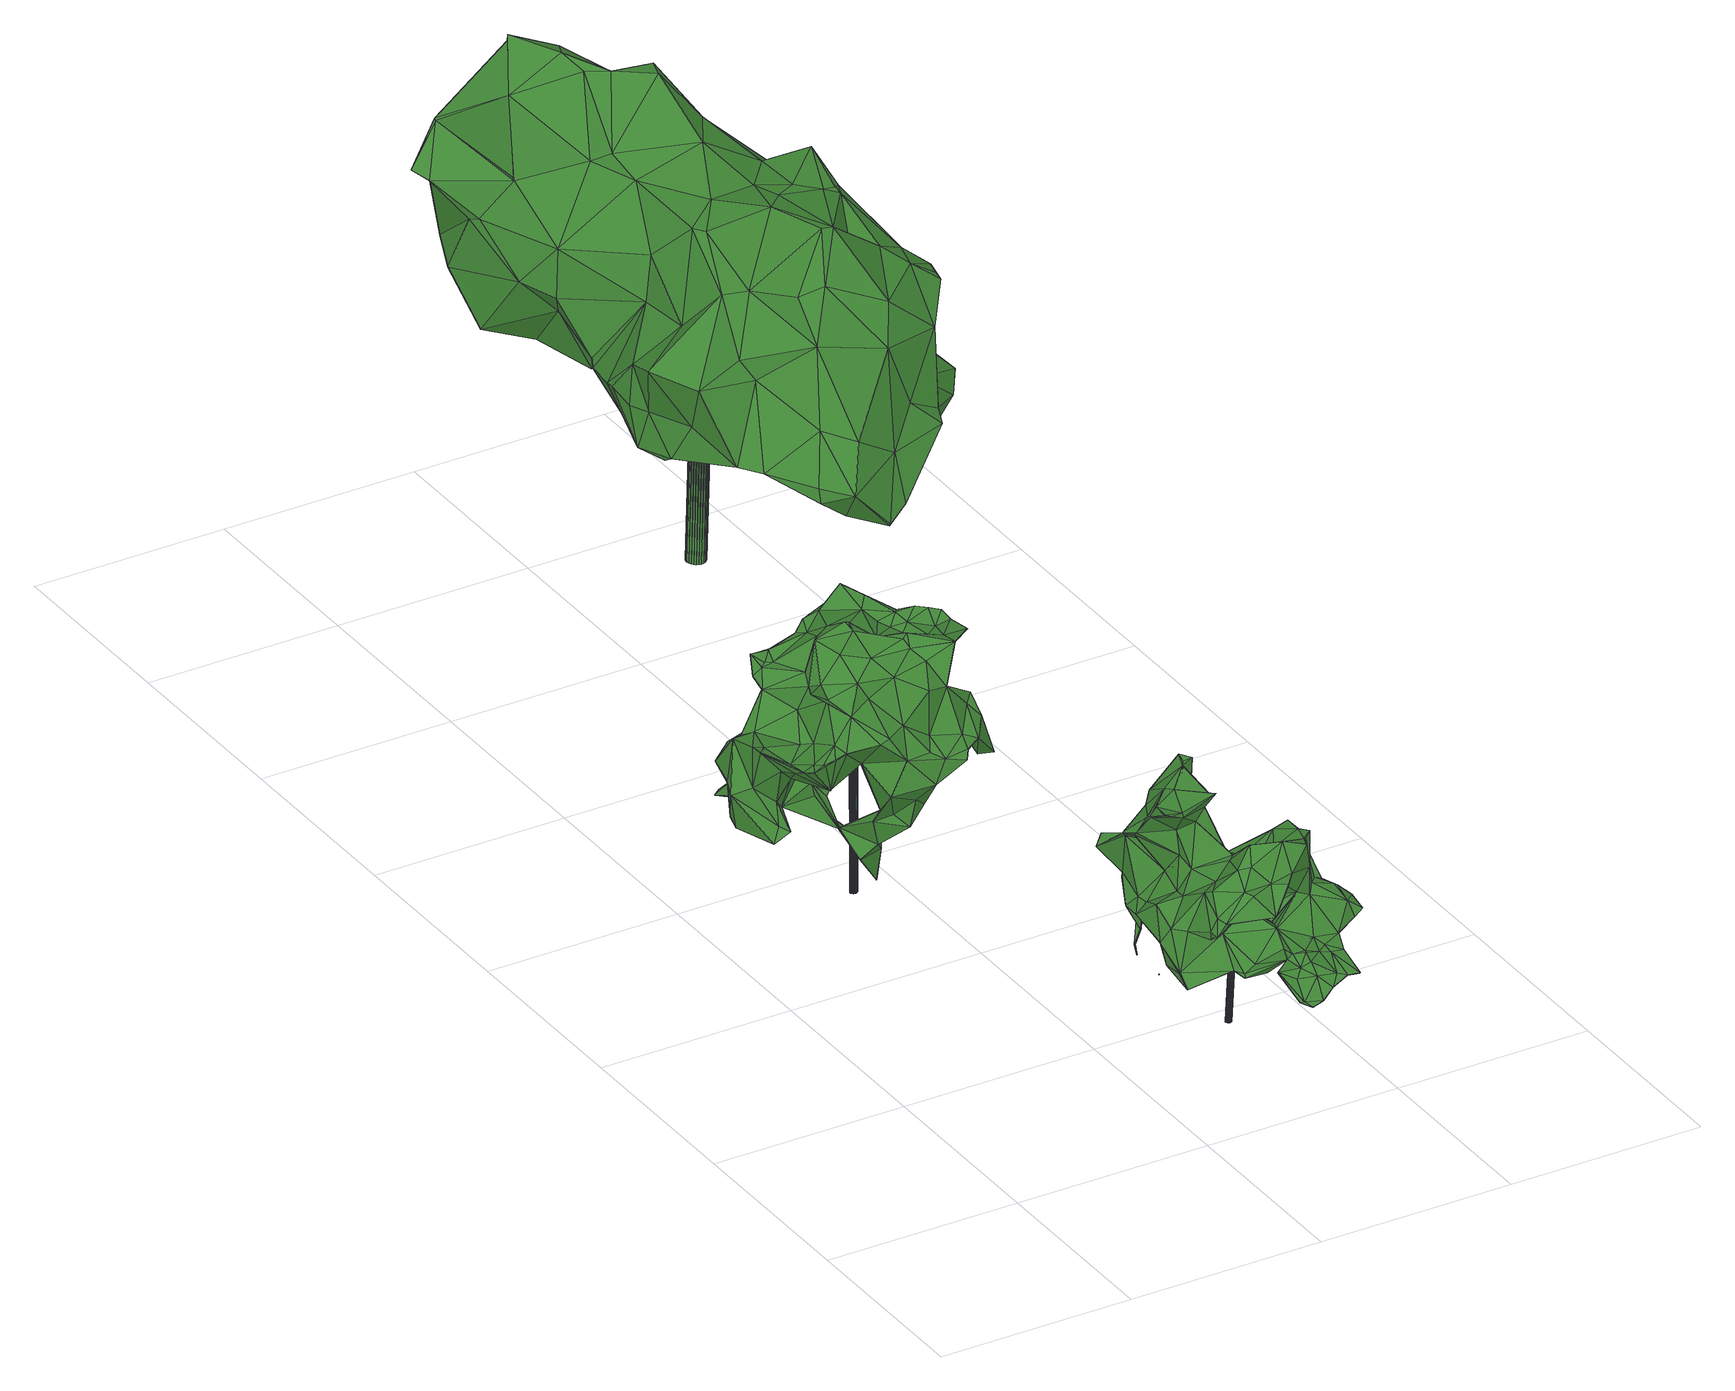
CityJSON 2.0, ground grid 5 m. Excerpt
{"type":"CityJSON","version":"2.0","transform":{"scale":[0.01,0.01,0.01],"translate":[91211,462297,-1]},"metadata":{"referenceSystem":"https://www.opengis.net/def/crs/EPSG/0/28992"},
"CityObjects":{
"tree1":{"type":"SolitaryVegetationObject","attributes":{"gtid":299,"crown_width_m":5.5,"crown_median_z":3.89,"trunk_H_m":4.32,"trunk_DBH_m":0.182,"trunk_radius_m":0.0909,"trunk_base_height_m":-0.43,"original_gtid":"304"},"geometry":[{"type":"Solid","lod":"3","boundaries":[[[[0,1,2]],[[3,4,5]],[[6,7,8]],[[6,8,9]],[[10,11,12]],[[13,14,15]],[[16,17,18]],[[19,20,21]],[[22,15,23]],[[24,25,26]],[[27,28,29]],[[30,31,32]],[[33,34,35]],[[8,36,9]],[[37,5,4]],[[38,39,40]],[[41,42,43]],[[44,45,46]],[[47,45,44]],[[48,49,50]],[[51,35,52]],[[53,54,55]],[[56,57,58]],[[59,60,61]],[[15,22,62]],[[63,64,65]],[[66,67,68]],[[69,68,67]],[[70,71,72]],[[73,74,75]],[[76,77,78]],[[79,80,81]],[[82,83,84]],[[82,85,86]],[[87,88,84]],[[56,26,57]],[[89,90,91]],[[92,93,94]],[[95,96,97]],[[98,99,76]],[[87,84,100]],[[101,102,103]],[[101,104,102]],[[105,106,107]],[[105,107,108]],[[67,109,69]],[[109,110,69]],[[111,112,113]],[[114,115,116]],[[117,95,118]],[[35,51,33]],[[29,28,119]],[[107,120,108]],[[104,108,120]],[[121,115,122]],[[51,123,33]],[[78,98,76]],[[124,125,126]],[[127,126,125]],[[128,129,130]],[[131,132,75]],[[89,133,134]],[[135,136,137]],[[121,122,138]],[[139,140,136]],[[99,138,122]],[[141,142,143]],[[68,144,66]],[[144,145,66]],[[146,38,40]],[[2,38,146]],[[147,148,149]],[[0,150,151]],[[0,151,91]],[[152,153,29]],[[154,73,155]],[[156,157,158]],[[159,158,157]],[[33,123,160]],[[32,161,30]],[[9,162,163]],[[164,165,166]],[[92,167,168]],[[167,116,168]],[[150,169,170]],[[89,10,171]],[[172,3,164]],[[173,174,175]],[[152,29,119]],[[176,107,177]],[[84,85,82]],[[178,179,0]],[[180,53,181]],[[86,182,49]],[[85,49,182]],[[85,182,86]],[[84,88,85]],[[183,170,184]],[[183,184,10]],[[114,116,167]],[[185,125,124]],[[44,186,187]],[[17,57,18]],[[188,189,190]],[[123,191,192]],[[146,0,2]],[[165,164,3]],[[193,173,175]],[[146,128,0]],[[194,100,83]],[[100,84,83]],[[105,35,195]],[[105,195,106]],[[196,123,197]],[[198,199,172]],[[37,4,113]],[[2,21,20]],[[87,137,200]],[[192,201,181]],[[113,202,203]],[[113,203,204]],[[130,129,205]],[[81,130,205]],[[163,206,207]],[[52,35,208]],[[64,63,209]],[[210,207,206]],[[180,211,212]],[[213,2,1]],[[98,138,99]],[[214,132,43]],[[85,88,215]],[[85,215,49]],[[198,216,77]],[[156,94,217]],[[93,217,94]],[[218,219,220]],[[65,221,63]],[[222,223,224]],[[57,97,58]],[[19,21,213]],[[121,116,115]],[[44,187,65]],[[138,225,92]],[[93,92,225]],[[155,132,214]],[[226,227,228]],[[229,32,31]],[[131,41,132]],[[204,230,113]],[[37,113,230]],[[47,231,193]],[[225,98,78]],[[138,98,225]],[[217,188,190]],[[195,192,55]],[[195,55,54]],[[10,40,11]],[[232,233,30]],[[58,212,211]],[[17,16,234]],[[136,140,218]],[[226,204,235]],[[236,4,3]],[[134,133,237]],[[158,48,238]],[[49,48,158]],[[138,92,168]],[[121,168,116]],[[138,168,121]],[[139,136,135]],[[229,31,239]],[[208,42,52]],[[64,209,240]],[[119,223,152]],[[224,223,119]],[[52,42,241]],[[26,16,18]],[[49,215,242]],[[238,243,244]],[[238,9,243]],[[171,245,219]],[[61,246,59]],[[139,247,222]],[[139,222,140]],[[163,248,249]],[[163,249,206]],[[137,100,194]],[[147,250,251]],[[145,251,250]],[[145,250,147]],[[248,118,70]],[[117,118,248]],[[26,25,16]],[[59,252,161]],[[249,126,206]],[[97,57,17]],[[253,128,150]],[[24,201,254]],[[232,255,145]],[[256,20,230]],[[86,247,139]],[[210,206,127]],[[224,140,222]],[[205,129,79]],[[243,114,244]],[[225,257,188]],[[226,228,256]],[[97,258,58]],[[253,81,259]],[[113,112,202]],[[87,242,88]],[[71,70,118]],[[71,118,95]],[[73,75,155]],[[189,257,260]],[[189,260,261]],[[259,153,253]],[[44,65,68]],[[44,68,69]],[[262,228,227]],[[89,134,263]],[[50,264,265]],[[2,213,21]],[[11,133,171]],[[11,171,12]],[[175,51,241]],[[150,130,253]],[[99,266,76]],[[267,268,258]],[[97,17,234]],[[3,172,236]],[[240,269,64]],[[144,269,240]],[[99,210,127]],[[133,11,237]],[[237,11,40]],[[145,255,66]],[[91,90,141]],[[128,80,79]],[[270,271,272]],[[261,271,270]],[[262,233,263]],[[107,176,120]],[[273,198,185]],[[142,217,190]],[[159,157,156]],[[89,171,133]],[[274,235,196]],[[110,275,231]],[[40,10,184]],[[195,35,34]],[[7,264,276]],[[277,276,264]],[[41,131,278]],[[131,75,278]],[[204,203,235]],[[178,279,179]],[[158,247,86]],[[86,49,158]],[[136,280,281]],[[280,240,209]],[[280,209,281]],[[281,209,63]],[[8,282,36]],[[78,257,225]],[[198,77,76]],[[210,122,115]],[[99,122,210]],[[43,42,214]],[[252,59,246]],[[245,171,159]],[[152,259,81]],[[218,12,171]],[[81,205,79]],[[283,261,260]],[[283,260,257]],[[16,112,284]],[[100,137,87]],[[172,166,198]],[[285,198,166]],[[26,18,57]],[[176,177,286]],[[176,22,23]],[[268,54,212]],[[287,54,268]],[[46,7,276]],[[203,202,288]],[[203,288,235]],[[149,289,141]],[[290,141,289]],[[290,289,245]],[[58,211,56]],[[285,77,216]],[[285,216,198]],[[194,83,291]],[[194,291,135]],[[244,167,292]],[[196,197,274]],[[274,197,293]],[[95,97,234]],[[253,153,80]],[[288,202,254]],[[288,254,201]],[[255,67,66]],[[220,245,251]],[[220,251,145]],[[75,74,278]],[[255,232,294]],[[56,211,295]],[[185,124,273]],[[248,70,124]],[[129,128,79]],[[89,151,170]],[[150,170,151]],[[32,229,60]],[[60,229,61]],[[273,124,70]],[[88,242,215]],[[287,268,177]],[[89,170,183]],[[155,102,154]],[[155,75,132]],[[136,220,280]],[[218,220,136]],[[60,161,32]],[[19,213,5]],[[192,195,34]],[[13,15,62]],[[195,54,287]],[[175,174,293]],[[51,175,293]],[[222,247,159]],[[192,34,160]],[[123,192,160]],[[158,159,247]],[[7,74,8]],[[127,266,99]],[[159,156,290]],[[296,297,293]],[[274,293,297]],[[159,290,245]],[[92,94,167]],[[94,298,292]],[[156,298,94]],[[238,244,292]],[[38,134,39]],[[237,40,39]],[[237,39,134]],[[169,184,170]],[[169,40,184]],[[255,294,246]],[[246,294,252]],[[173,299,229]],[[238,298,158]],[[158,298,156]],[[180,295,211]],[[114,167,244]],[[94,292,167]],[[292,298,238]],[[186,44,46]],[[46,276,186]],[[46,45,7]],[[6,264,7]],[[265,264,6]],[[5,37,19]],[[176,23,120]],[[36,162,9]],[[206,126,127]],[[23,300,120]],[[119,301,224]],[[163,22,248]],[[117,248,22]],[[22,163,62]],[[81,153,152]],[[80,153,81]],[[194,135,137]],[[29,153,10]],[[64,269,65]],[[108,101,208]],[[263,134,228]],[[263,228,262]],[[29,302,27]],[[268,303,177]],[[287,177,106]],[[172,164,166]],[[232,145,304]],[[106,195,287]],[[280,220,240]],[[102,36,282]],[[239,262,227]],[[226,256,230]],[[226,230,204]],[[2,228,134]],[[20,228,2]],[[20,256,228]],[[261,178,305]],[[267,258,97]],[[285,165,306]],[[165,272,306]],[[189,261,305]],[[245,220,219]],[[63,307,281]],[[20,37,230]],[[308,90,304]],[[171,219,218]],[[41,278,241]],[[76,266,198]],[[308,147,149]],[[145,147,308]],[[154,282,73]],[[10,223,171]],[[43,132,41]],[[149,90,308]],[[263,304,90]],[[145,308,304]],[[263,90,89]],[[293,174,296]],[[251,148,147]],[[272,279,270]],[[224,218,140]],[[171,222,159]],[[223,10,259]],[[259,10,153]],[[8,74,73]],[[309,267,310]],[[267,309,268]],[[54,53,180]],[[271,306,272]],[[30,233,31]],[[61,299,275]],[[139,291,86]],[[240,220,144]],[[141,143,311]],[[232,161,252]],[[262,239,31]],[[262,31,233]],[[149,141,90]],[[68,65,269]],[[163,162,14]],[[15,14,162]],[[68,269,144]],[[47,278,45]],[[106,177,107]],[[270,178,261]],[[50,265,48]],[[134,38,2]],[[30,161,232]],[[208,214,42]],[[234,284,111]],[[110,47,69]],[[44,69,47]],[[108,208,105]],[[35,105,208]],[[128,146,169]],[[40,169,146]],[[253,80,128]],[[196,288,191]],[[196,191,123]],[[59,161,60]],[[91,151,89]],[[154,102,282]],[[101,108,104]],[[145,144,220]],[[155,103,102]],[[155,214,103]],[[232,252,294]],[[274,297,239]],[[296,239,297]],[[24,254,25]],[[25,254,16]],[[112,16,254]],[[112,254,202]],[[47,110,231]],[[310,117,286]],[[278,193,175]],[[47,193,278]],[[136,307,137]],[[137,307,221]],[[186,242,200]],[[87,200,242]],[[276,242,186]],[[173,229,239]],[[173,239,174]],[[277,264,50]],[[296,174,239]],[[271,261,306]],[[175,241,278]],[[277,49,312]],[[24,313,201]],[[1,0,179]],[[178,143,305]],[[33,160,34]],[[71,111,72]],[[54,180,212]],[[189,305,190]],[[273,70,72]],[[272,165,314]],[[176,286,22]],[[135,291,139]],[[234,71,95]],[[143,142,190]],[[53,55,192]],[[96,310,267]],[[268,212,315]],[[22,286,117]],[[208,101,103]],[[208,103,214]],[[238,48,265]],[[238,265,9]],[[242,276,312]],[[117,96,95]],[[281,307,136]],[[218,316,12]],[[207,317,243]],[[9,265,6]],[[236,172,199]],[[111,236,199]],[[273,199,198]],[[306,77,285]],[[19,37,20]],[[201,191,288]],[[301,316,224]],[[310,286,309]],[[177,309,286]],[[303,309,177]],[[309,303,268]],[[192,191,201]],[[58,315,212]],[[258,268,315]],[[258,315,58]],[[97,96,267]],[[235,288,196]],[[235,318,226]],[[282,8,73]],[[169,150,128]],[[290,142,141]],[[221,200,137]],[[49,242,312]],[[41,241,42]],[[171,223,222]],[[223,259,152]],[[301,302,316]],[[316,302,29]],[[27,302,28]],[[270,279,178]],[[1,179,319]],[[213,1,319]],[[293,197,51]],[[123,51,197]],[[199,273,72]],[[199,72,111]],[[71,234,111]],[[9,163,243]],[[289,149,148]],[[251,245,148]],[[289,148,245]],[[15,162,36]],[[89,183,10]],[[221,307,63]],[[310,96,117]],[[12,316,10]],[[316,29,10]],[[316,218,224]],[[7,45,74]],[[226,318,227]],[[227,318,239]],[[274,318,235]],[[239,318,274]],[[178,0,311]],[[178,311,143]],[[91,311,0]],[[141,311,91]],[[45,278,74]],[[301,119,302]],[[28,302,119]],[[253,130,81]],[[111,4,236]],[[113,4,111]],[[52,241,51]],[[16,284,234]],[[221,65,187]],[[200,221,187]],[[200,187,186]],[[23,36,300]],[[36,102,300]],[[102,104,300]],[[120,300,104]],[[229,299,61]],[[13,62,14]],[[163,14,62]],[[15,36,23]],[[304,233,232]],[[304,263,233]],[[126,320,124]],[[299,231,275]],[[277,50,49]],[[0,130,150]],[[276,277,312]],[[0,128,130]],[[111,284,112]],[[285,166,165]],[[193,299,173]],[[231,299,193]],[[109,275,110]],[[192,181,53]],[[180,181,313]],[[201,313,181]],[[163,207,243]],[[86,291,82]],[[185,198,266]],[[275,109,246]],[[275,246,61]],[[67,246,109]],[[67,255,246]],[[225,188,93]],[[217,93,188]],[[257,189,188]],[[248,320,249]],[[249,320,126]],[[290,156,142]],[[217,142,156]],[[124,320,248]],[[83,82,291]],[[26,56,295]],[[143,190,305]],[[114,243,317]],[[114,317,115]],[[115,317,210]],[[207,210,317]],[[261,283,306]],[[78,77,283]],[[257,78,283]],[[306,283,77]],[[266,127,125]],[[266,125,185]],[[313,295,180]],[[313,24,295]],[[26,295,24]],[[3,314,165]],[[213,314,5]],[[3,5,314]],[[272,314,279]],[[179,279,314]],[[179,314,319]],[[213,319,314]],[[321,322,323]],[[321,323,324]],[[324,323,325]],[[324,325,326]],[[323,322,327]],[[323,327,325]],[[325,327,328]],[[325,328,326]],[[327,322,329]],[[327,329,328]],[[328,329,330]],[[328,330,326]],[[329,322,331]],[[329,331,330]],[[330,331,332]],[[330,332,326]],[[331,322,333]],[[331,333,332]],[[332,333,334]],[[332,334,326]],[[333,322,335]],[[333,335,334]],[[334,335,336]],[[334,336,326]],[[335,322,337]],[[335,337,336]],[[336,337,338]],[[336,338,326]],[[337,322,339]],[[337,339,338]],[[338,339,340]],[[338,340,326]],[[339,322,341]],[[339,341,340]],[[340,341,342]],[[340,342,326]],[[341,322,343]],[[341,343,342]],[[342,343,344]],[[342,344,326]],[[343,322,345]],[[343,345,344]],[[344,345,346]],[[344,346,326]],[[345,322,347]],[[345,347,346]],[[346,347,348]],[[346,348,326]],[[347,322,349]],[[347,349,348]],[[348,349,350]],[[348,350,326]],[[349,322,351]],[[349,351,350]],[[350,351,352]],[[350,352,326]],[[351,322,353]],[[351,353,352]],[[352,353,354]],[[352,354,326]],[[353,322,355]],[[353,355,354]],[[354,355,356]],[[354,356,326]],[[355,322,357]],[[355,357,356]],[[356,357,358]],[[356,358,326]],[[357,322,359]],[[357,359,358]],[[358,359,360]],[[358,360,326]],[[359,322,361]],[[359,361,360]],[[360,361,362]],[[360,362,326]],[[361,322,363]],[[361,363,362]],[[362,363,364]],[[362,364,326]],[[363,322,365]],[[363,365,364]],[[364,365,366]],[[364,366,326]],[[365,322,367]],[[365,367,366]],[[366,367,368]],[[366,368,326]],[[367,322,369]],[[367,369,368]],[[368,369,370]],[[368,370,326]],[[369,322,321]],[[369,321,370]],[[370,321,324]],[[370,324,326]]]]}]},
"tree2":{"type":"SolitaryVegetationObject","attributes":{"gtid":320,"crown_width_m":5.58,"crown_median_z":2.38,"trunk_H_m":3.02,"trunk_DBH_m":0.143,"trunk_radius_m":0.0717,"trunk_base_height_m":-0.64,"original_gtid":"326"},"geometry":[{"type":"Solid","lod":"3","boundaries":[[[[371,372,373]],[[374,375,376]],[[377,378,379]],[[377,379,380]],[[373,381,371]],[[382,383,384]],[[385,373,372]],[[386,387,388]],[[389,390,391]],[[371,381,372]],[[372,381,385]],[[381,392,393]],[[394,395,378]],[[394,378,377]],[[396,397,398]],[[399,400,401]],[[402,403,404]],[[405,373,385]],[[392,373,405]],[[406,398,407]],[[408,409,410]],[[411,412,413]],[[381,373,392]],[[414,415,416]],[[417,418,419]],[[420,421,422]],[[423,422,421]],[[424,425,426]],[[427,425,424]],[[428,429,430]],[[431,428,430]],[[432,433,434]],[[435,436,383]],[[437,438,439]],[[440,441,442]],[[411,413,443]],[[444,445,427]],[[446,433,432]],[[446,447,433]],[[448,449,450]],[[451,452,453]],[[454,451,453]],[[455,456,457]],[[408,458,459]],[[460,461,462]],[[463,376,375]],[[464,465,466]],[[467,468,469]],[[470,471,472]],[[413,412,473]],[[474,475,476]],[[477,407,398]],[[464,466,478]],[[479,393,480]],[[406,407,477]],[[481,482,483]],[[393,479,484]],[[393,484,381]],[[451,445,452]],[[449,485,486]],[[487,488,489]],[[419,490,491]],[[395,394,492]],[[493,425,459]],[[396,398,406]],[[396,406,494]],[[495,496,406]],[[495,406,477]],[[444,427,424]],[[391,497,389]],[[498,499,500]],[[501,502,503]],[[411,504,412]],[[484,479,457]],[[391,390,497]],[[465,505,466]],[[428,401,442]],[[385,413,473]],[[461,506,507]],[[468,380,508]],[[468,508,469]],[[509,510,426]],[[503,502,399]],[[420,422,511]],[[392,498,393]],[[500,393,498]],[[456,512,457]],[[513,514,515]],[[516,517,518]],[[517,423,519]],[[512,438,457]],[[401,520,440]],[[416,415,521]],[[522,523,487]],[[426,493,509]],[[421,519,423]],[[524,525,526]],[[527,528,529]],[[527,530,528]],[[530,529,528]],[[529,530,527]],[[434,531,432]],[[421,487,532]],[[533,534,414]],[[535,536,537]],[[538,539,540]],[[541,542,432]],[[435,543,544]],[[543,435,382]],[[545,492,525]],[[379,378,418]],[[379,418,417]],[[507,546,521]],[[500,547,480]],[[548,549,382]],[[421,420,487]],[[550,499,551]],[[534,415,414]],[[552,463,553]],[[554,555,547]],[[385,473,405]],[[401,440,442]],[[375,556,400]],[[495,409,474]],[[496,495,474]],[[497,390,449]],[[557,558,559]],[[463,458,408]],[[560,561,562]],[[384,487,382]],[[384,488,487]],[[431,430,563]],[[383,488,384]],[[488,383,486]],[[552,553,408]],[[459,559,558]],[[459,558,408]],[[564,565,566]],[[418,378,545]],[[481,567,503]],[[503,563,568]],[[497,448,569]],[[570,409,408]],[[517,516,422]],[[517,422,423]],[[401,400,520]],[[571,572,449]],[[511,422,404]],[[511,404,417]],[[573,574,575]],[[521,377,416]],[[451,454,576]],[[550,576,454]],[[544,436,435]],[[458,577,459]],[[393,500,480]],[[573,575,387]],[[464,578,465]],[[540,462,579]],[[506,394,546]],[[506,546,507]],[[414,416,533]],[[503,567,491]],[[482,580,535]],[[494,581,582]],[[583,584,585]],[[585,584,510]],[[499,586,547]],[[587,586,454]],[[588,589,437]],[[387,445,451]],[[590,467,402]],[[469,402,467]],[[379,508,380]],[[475,409,570]],[[455,457,479]],[[588,443,413]],[[395,545,378]],[[446,432,542]],[[446,542,477]],[[591,524,490]],[[521,579,507]],[[531,592,552]],[[456,455,593]],[[479,593,455]],[[438,484,457]],[[447,537,483]],[[398,537,447]],[[551,576,550]],[[573,576,594]],[[483,421,532]],[[595,494,596]],[[428,431,401]],[[560,475,386]],[[560,386,561]],[[507,462,461]],[[571,390,597]],[[541,495,477]],[[585,510,509]],[[405,498,392]],[[405,473,498]],[[516,518,598]],[[382,435,383]],[[568,563,430]],[[599,600,476]],[[465,578,388]],[[509,526,585]],[[583,585,526]],[[583,526,492]],[[579,462,507]],[[497,601,389]],[[596,494,602]],[[419,603,481]],[[604,581,595]],[[417,508,379]],[[469,508,417]],[[494,605,396]],[[606,607,608]],[[558,608,607]],[[442,601,569]],[[431,563,399]],[[387,576,573]],[[451,576,387]],[[375,502,501]],[[426,510,460]],[[426,460,424]],[[599,560,600]],[[467,590,533]],[[467,533,416]],[[602,496,609]],[[602,609,514]],[[556,597,390]],[[594,576,610]],[[611,462,540]],[[417,403,469]],[[612,476,600]],[[613,594,614]],[[610,614,594]],[[487,523,531]],[[471,615,472]],[[591,418,545]],[[578,464,478]],[[616,580,481]],[[617,618,537]],[[396,605,402]],[[533,604,411]],[[446,477,398]],[[446,398,447]],[[619,560,574]],[[483,620,447]],[[621,443,512]],[[438,512,443]],[[434,433,620]],[[447,620,433]],[[531,434,532]],[[432,531,622]],[[532,487,531]],[[382,487,420]],[[452,445,444]],[[416,468,467]],[[377,468,416]],[[511,481,503]],[[388,561,386]],[[583,623,506]],[[394,506,623]],[[474,409,475]],[[611,424,460]],[[611,444,424]],[[570,558,607]],[[489,488,624]],[[394,623,492]],[[583,492,623]],[[570,607,606]],[[425,625,626]],[[559,626,625]],[[382,549,543]],[[497,449,448]],[[465,388,575]],[[387,575,388]],[[571,375,572]],[[613,627,473]],[[614,627,613]],[[497,569,601]],[[521,415,579]],[[618,617,481]],[[483,532,620]],[[434,620,532]],[[561,628,562]],[[531,523,592]],[[390,389,441]],[[440,520,441]],[[520,390,441]],[[401,431,399]],[[492,526,525]],[[427,615,629]],[[591,525,524]],[[459,626,559]],[[591,545,525]],[[395,492,545]],[[629,606,608]],[[625,630,629]],[[629,608,557]],[[557,608,558]],[[490,526,493]],[[472,631,470]],[[417,404,403]],[[406,602,494]],[[496,602,406]],[[541,622,632]],[[541,432,622]],[[568,430,548]],[[417,481,511]],[[408,622,552]],[[410,622,408]],[[493,577,501]],[[629,557,559]],[[459,577,493]],[[426,425,493]],[[526,509,493]],[[598,404,422]],[[516,598,422]],[[522,552,592]],[[520,556,390]],[[449,390,571]],[[633,574,594]],[[594,574,573]],[[476,475,560]],[[611,460,462]],[[473,627,498]],[[441,389,601]],[[520,400,556]],[[399,563,503]],[[567,481,617]],[[518,402,634]],[[511,503,568]],[[511,568,420]],[[548,420,568]],[[618,481,483]],[[382,420,548]],[[635,551,636]],[[489,522,487]],[[559,625,629]],[[637,606,629]],[[595,411,604]],[[552,622,531]],[[417,419,481]],[[471,475,638]],[[425,626,459]],[[377,380,468]],[[604,582,581]],[[605,582,604]],[[377,546,394]],[[521,546,377]],[[639,475,471]],[[596,602,514]],[[381,437,589]],[[517,421,483]],[[476,515,514]],[[419,591,490]],[[419,418,591]],[[397,535,398]],[[493,491,490]],[[493,503,491]],[[484,438,437]],[[484,437,381]],[[640,617,537]],[[640,537,536]],[[613,633,594]],[[522,489,485]],[[441,601,442]],[[454,586,550]],[[513,613,473]],[[584,583,506]],[[584,506,461]],[[562,574,560]],[[411,443,621]],[[415,534,411]],[[411,621,415]],[[621,540,415]],[[579,415,540]],[[612,633,613]],[[587,547,586]],[[522,592,523]],[[499,550,586]],[[641,636,551]],[[578,505,561]],[[478,505,578]],[[505,478,466]],[[562,575,574]],[[612,613,515]],[[476,612,515]],[[513,515,613]],[[495,632,409]],[[410,409,632]],[[622,410,632]],[[375,400,502]],[[460,510,584]],[[460,584,461]],[[535,537,398]],[[616,481,565]],[[404,598,634]],[[453,539,538]],[[536,580,616]],[[612,619,633]],[[491,603,419]],[[567,603,491]],[[541,632,495]],[[386,475,631]],[[642,587,454]],[[408,553,463]],[[619,574,633]],[[500,499,547]],[[387,472,445]],[[386,472,387]],[[427,472,615]],[[427,445,472]],[[453,587,642]],[[453,642,454]],[[587,453,538]],[[402,605,604]],[[402,604,590]],[[448,450,436]],[[383,436,450]],[[606,637,638]],[[474,476,609]],[[444,539,452]],[[616,564,640]],[[643,640,564]],[[452,539,453]],[[474,609,496]],[[514,609,476]],[[481,580,482]],[[616,640,536]],[[494,582,605]],[[538,554,547]],[[538,547,587]],[[397,518,517]],[[621,512,554]],[[621,554,540]],[[538,540,554]],[[629,615,637]],[[386,631,472]],[[552,376,463]],[[483,537,618]],[[469,403,402]],[[536,535,580]],[[404,634,402]],[[490,524,526]],[[375,571,597]],[[577,375,501]],[[458,375,577]],[[375,458,463]],[[477,542,541]],[[375,597,556]],[[617,640,643]],[[611,540,539]],[[611,539,444]],[[411,534,533]],[[481,603,565]],[[617,643,603]],[[570,408,558]],[[567,617,603]],[[603,643,566]],[[603,566,565]],[[562,628,575]],[[483,482,535]],[[483,535,517]],[[397,517,535]],[[565,564,616]],[[554,512,555]],[[604,533,590]],[[486,450,449]],[[383,450,486]],[[625,425,630]],[[517,519,421]],[[588,413,385]],[[437,439,588]],[[588,439,443]],[[443,439,438]],[[547,555,480]],[[381,589,385]],[[588,385,589]],[[593,480,555]],[[479,480,593]],[[475,639,631]],[[564,566,643]],[[470,631,639]],[[501,503,493]],[[374,572,375]],[[486,624,488]],[[399,502,400]],[[595,504,411]],[[595,514,504]],[[595,596,514]],[[513,504,514]],[[512,456,555]],[[593,555,456]],[[612,600,619]],[[560,619,600]],[[599,476,560]],[[504,513,412]],[[473,412,513]],[[498,641,499]],[[551,499,641]],[[396,518,397]],[[402,518,396]],[[518,634,598]],[[641,498,636]],[[561,505,628]],[[627,614,635]],[[610,635,614]],[[551,635,576]],[[610,576,635]],[[498,627,636]],[[561,388,578]],[[635,636,627]],[[575,628,465]],[[505,465,628]],[[548,430,549]],[[639,471,470]],[[549,430,429]],[[428,442,429]],[[572,644,449]],[[442,569,429]],[[569,645,429]],[[449,644,485]],[[471,638,615]],[[615,638,637]],[[494,595,581]],[[570,638,475]],[[570,606,638]],[[522,376,552]],[[485,376,522]],[[485,374,376]],[[427,630,425]],[[427,629,630]],[[569,448,436]],[[549,429,645]],[[543,549,645]],[[436,544,645]],[[543,645,544]],[[436,645,569]],[[485,489,624]],[[485,624,486]],[[485,644,374]],[[572,374,644]],[[646,647,648]],[[646,648,649]],[[649,648,650]],[[649,650,651]],[[648,647,652]],[[648,652,650]],[[650,652,653]],[[650,653,651]],[[652,647,654]],[[652,654,653]],[[653,654,655]],[[653,655,651]],[[654,647,656]],[[654,656,655]],[[655,656,657]],[[655,657,651]],[[656,647,658]],[[656,658,657]],[[657,658,659]],[[657,659,651]],[[658,647,660]],[[658,660,659]],[[659,660,661]],[[659,661,651]],[[660,647,662]],[[660,662,661]],[[661,662,663]],[[661,663,651]],[[662,647,664]],[[662,664,663]],[[663,664,665]],[[663,665,651]],[[664,647,666]],[[664,666,665]],[[665,666,667]],[[665,667,651]],[[666,647,668]],[[666,668,667]],[[667,668,669]],[[667,669,651]],[[668,647,670]],[[668,670,669]],[[669,670,671]],[[669,671,651]],[[670,647,672]],[[670,672,671]],[[671,672,673]],[[671,673,651]],[[672,647,674]],[[672,674,673]],[[673,674,675]],[[673,675,651]],[[674,647,676]],[[674,676,675]],[[675,676,677]],[[675,677,651]],[[676,647,678]],[[676,678,677]],[[677,678,679]],[[677,679,651]],[[678,647,680]],[[678,680,679]],[[679,680,681]],[[679,681,651]],[[680,647,682]],[[680,682,681]],[[681,682,683]],[[681,683,651]],[[682,647,684]],[[682,684,683]],[[683,684,685]],[[683,685,651]],[[684,647,686]],[[684,686,685]],[[685,686,687]],[[685,687,651]],[[686,647,688]],[[686,688,687]],[[687,688,689]],[[687,689,651]],[[688,647,690]],[[688,690,689]],[[689,690,691]],[[689,691,651]],[[690,647,692]],[[690,692,691]],[[691,692,693]],[[691,693,651]],[[692,647,694]],[[692,694,693]],[[693,694,695]],[[693,695,651]],[[694,647,646]],[[694,646,695]],[[695,646,649]],[[695,649,651]]]]}]},
"tree3":{"type":"SolitaryVegetationObject","attributes":{"gtid":212,"crown_width_m":10.31,"crown_median_z":5.94,"trunk_H_m":6.34,"trunk_DBH_m":0.474,"trunk_radius_m":0.237,"trunk_base_height_m":-0.4,"original_gtid":"217"},"geometry":[{"type":"Solid","lod":"3","boundaries":[[[[696,697,698]],[[699,700,701]],[[702,703,704]],[[705,706,707]],[[708,709,710]],[[711,712,713]],[[714,711,713]],[[715,716,717]],[[718,719,720]],[[721,722,723]],[[724,725,726]],[[727,728,729]],[[716,730,731]],[[716,731,717]],[[732,733,734]],[[735,736,707]],[[737,738,739]],[[738,740,739]],[[741,742,743]],[[744,745,746]],[[744,746,747]],[[748,749,750]],[[751,752,753]],[[754,755,756]],[[757,758,759]],[[760,761,762]],[[763,764,765]],[[759,758,766]],[[767,768,696]],[[769,770,734]],[[771,772,751]],[[773,730,716]],[[747,774,744]],[[775,776,777]],[[778,776,775]],[[717,733,779]],[[720,724,780]],[[715,717,779]],[[781,745,744]],[[782,776,783]],[[777,776,782]],[[743,739,784]],[[785,786,787]],[[766,788,789]],[[790,773,716]],[[720,770,769]],[[782,783,791]],[[782,791,753]],[[736,792,793]],[[784,739,740]],[[757,729,728]],[[794,699,795]],[[796,707,736]],[[746,745,775]],[[797,798,799]],[[698,800,789]],[[698,789,696]],[[771,751,801]],[[721,802,722]],[[802,803,722]],[[772,804,751]],[[732,805,806]],[[807,806,805]],[[767,808,768]],[[809,712,810]],[[809,810,811]],[[801,751,753]],[[802,725,812]],[[807,707,796]],[[813,814,815]],[[816,817,818]],[[819,726,820]],[[821,774,822]],[[823,807,710]],[[823,710,824]],[[715,823,824]],[[710,807,825]],[[826,827,750]],[[748,756,755]],[[801,826,749]],[[801,828,826]],[[827,714,829]],[[830,798,831]],[[735,792,736]],[[743,832,833]],[[834,833,832]],[[835,836,777]],[[746,777,836]],[[790,716,715]],[[802,812,803]],[[826,750,749]],[[832,837,838]],[[714,713,839]],[[769,734,731]],[[718,840,719]],[[800,759,789]],[[720,769,718]],[[841,773,790]],[[842,773,841]],[[783,778,843]],[[801,749,771]],[[809,713,712]],[[793,792,735]],[[839,809,844]],[[839,844,816]],[[845,753,752]],[[845,752,782]],[[845,782,753]],[[846,697,847]],[[828,848,826]],[[753,828,801]],[[756,748,750]],[[777,782,752]],[[822,754,740]],[[837,784,838]],[[849,765,764]],[[741,765,849]],[[760,762,850]],[[739,742,737]],[[743,742,739]],[[840,718,769]],[[733,731,734]],[[717,731,733]],[[715,851,790]],[[730,769,731]],[[852,853,814]],[[802,820,725]],[[720,719,724]],[[849,742,741]],[[711,854,712]],[[753,848,828]],[[855,848,753]],[[798,856,831]],[[785,787,768]],[[729,759,857]],[[858,760,757]],[[852,760,858]],[[859,794,795]],[[743,837,832]],[[723,860,721]],[[783,776,778]],[[861,702,862]],[[760,852,761]],[[763,833,863]],[[813,761,852]],[[852,864,813]],[[848,827,826]],[[865,866,867]],[[868,869,867]],[[867,869,747]],[[698,729,857]],[[741,763,765]],[[714,870,829]],[[767,696,788]],[[698,857,800]],[[758,757,760]],[[800,857,759]],[[757,759,729]],[[756,750,829]],[[818,794,871]],[[749,772,771]],[[748,772,749]],[[791,810,855]],[[791,855,753]],[[827,711,714]],[[872,728,727]],[[760,873,758]],[[767,788,842]],[[818,817,700]],[[846,847,783]],[[791,811,810]],[[707,780,705]],[[724,705,780]],[[721,820,802]],[[778,781,830]],[[794,859,863]],[[794,863,871]],[[821,874,774]],[[840,815,719]],[[783,847,811]],[[787,811,847]],[[747,869,774]],[[702,701,817]],[[821,822,740]],[[847,697,787]],[[784,837,743]],[[875,820,721]],[[870,714,876]],[[818,700,699]],[[877,803,815]],[[830,878,879]],[[822,774,868]],[[850,842,766]],[[757,728,872]],[[870,876,834]],[[824,880,841]],[[822,881,754]],[[698,846,729]],[[868,867,881]],[[868,881,822]],[[719,812,724]],[[877,853,882]],[[701,700,817]],[[858,856,883]],[[798,883,856]],[[871,876,818]],[[744,878,781]],[[754,881,755]],[[842,880,767]],[[724,812,725]],[[780,707,805]],[[780,805,732]],[[738,874,821]],[[738,879,874]],[[835,752,751]],[[740,738,821]],[[830,781,878]],[[850,773,842]],[[796,825,807]],[[708,710,825]],[[698,697,846]],[[831,856,727]],[[757,856,858]],[[872,727,856]],[[881,748,755]],[[735,706,793]],[[820,793,706]],[[738,799,879]],[[737,799,738]],[[818,839,816]],[[846,843,831]],[[846,831,727]],[[799,884,858]],[[797,799,858]],[[799,882,884]],[[789,759,766]],[[774,874,878]],[[774,878,744]],[[834,876,863]],[[746,865,747]],[[835,777,752]],[[863,876,871]],[[849,882,742]],[[747,865,867]],[[860,763,863]],[[719,815,812]],[[803,812,815]],[[763,741,833]],[[882,799,742]],[[863,859,860]],[[860,723,764]],[[879,799,798]],[[884,882,853]],[[884,853,858]],[[836,865,746]],[[803,877,722]],[[859,875,860]],[[721,860,875]],[[793,820,875]],[[882,849,877]],[[780,732,770]],[[780,770,720]],[[791,783,811]],[[746,775,777]],[[775,745,778]],[[745,781,778]],[[817,885,702]],[[836,835,751]],[[836,866,865]],[[751,866,836]],[[703,786,785]],[[794,818,699]],[[838,829,870]],[[703,709,704]],[[709,708,704]],[[829,750,827]],[[874,879,878]],[[748,804,772]],[[768,697,696]],[[787,697,768]],[[754,886,740]],[[699,701,795]],[[737,742,799]],[[786,703,844]],[[786,844,809]],[[726,705,724]],[[726,819,705]],[[766,842,788]],[[703,785,709]],[[768,709,785]],[[868,774,869]],[[779,733,806]],[[870,834,832]],[[832,838,870]],[[858,853,852]],[[736,793,795]],[[861,862,701]],[[875,859,795]],[[725,820,726]],[[875,795,793]],[[850,766,758]],[[779,806,715]],[[790,851,841]],[[852,814,864]],[[815,814,877]],[[853,877,814]],[[711,827,854]],[[810,712,854]],[[855,810,854]],[[707,706,735]],[[730,887,769]],[[873,850,758]],[[760,850,873]],[[824,851,715]],[[841,851,824]],[[732,806,733]],[[823,806,807]],[[715,806,823]],[[819,820,706]],[[789,788,696]],[[830,879,798]],[[861,701,702]],[[704,825,702]],[[702,825,796]],[[708,825,704]],[[768,808,709]],[[710,709,808]],[[734,770,732]],[[809,839,713]],[[807,805,707]],[[815,840,813]],[[757,872,856]],[[846,727,729]],[[783,843,846]],[[830,831,843]],[[830,843,778]],[[841,880,842]],[[808,767,880]],[[808,880,710]],[[710,880,824]],[[811,786,809]],[[787,786,811]],[[736,862,796]],[[714,839,876]],[[818,876,839]],[[743,833,741]],[[863,833,834]],[[763,860,764]],[[877,849,764]],[[877,764,722]],[[722,764,723]],[[881,804,748]],[[838,756,829]],[[740,886,784]],[[838,886,756]],[[838,784,886]],[[751,804,866]],[[756,886,754]],[[730,773,887]],[[813,840,887]],[[840,769,887]],[[813,887,761]],[[850,762,773]],[[819,706,705]],[[866,804,867]],[[881,867,804]],[[855,854,848]],[[848,854,827]],[[844,703,885]],[[795,701,862]],[[795,862,736]],[[702,796,862]],[[817,816,885]],[[761,887,762]],[[773,762,887]],[[864,814,813]],[[858,883,797]],[[797,883,798]],[[702,885,703]],[[844,885,816]],[[888,889,890]],[[888,890,891]],[[891,890,892]],[[891,892,893]],[[890,889,894]],[[890,894,892]],[[892,894,895]],[[892,895,893]],[[894,889,896]],[[894,896,895]],[[895,896,897]],[[895,897,893]],[[896,889,898]],[[896,898,897]],[[897,898,899]],[[897,899,893]],[[898,889,900]],[[898,900,899]],[[899,900,901]],[[899,901,893]],[[900,889,902]],[[900,902,901]],[[901,902,903]],[[901,903,893]],[[902,889,904]],[[902,904,903]],[[903,904,905]],[[903,905,893]],[[904,889,906]],[[904,906,905]],[[905,906,907]],[[905,907,893]],[[906,889,908]],[[906,908,907]],[[907,908,909]],[[907,909,893]],[[908,889,910]],[[908,910,909]],[[909,910,911]],[[909,911,893]],[[910,889,912]],[[910,912,911]],[[911,912,913]],[[911,913,893]],[[912,889,914]],[[912,914,913]],[[913,914,915]],[[913,915,893]],[[914,889,916]],[[914,916,915]],[[915,916,917]],[[915,917,893]],[[916,889,918]],[[916,918,917]],[[917,918,919]],[[917,919,893]],[[918,889,920]],[[918,920,919]],[[919,920,921]],[[919,921,893]],[[920,889,922]],[[920,922,921]],[[921,922,923]],[[921,923,893]],[[922,889,924]],[[922,924,923]],[[923,924,925]],[[923,925,893]],[[924,889,926]],[[924,926,925]],[[925,926,927]],[[925,927,893]],[[926,889,928]],[[926,928,927]],[[927,928,929]],[[927,929,893]],[[928,889,930]],[[928,930,929]],[[929,930,931]],[[929,931,893]],[[930,889,932]],[[930,932,931]],[[931,932,933]],[[931,933,893]],[[932,889,934]],[[932,934,933]],[[933,934,935]],[[933,935,893]],[[934,889,936]],[[934,936,935]],[[935,936,937]],[[935,937,893]],[[936,889,888]],[[936,888,937]],[[937,888,891]],[[937,891,893]]]]}]}
},
"vertices":[
[481,1230,444],[508,1195,490],[455,1120,430],[625,1205,516],[599,1227,546],[579,1142,505],[257,1407,512],[193,1462,500],[279,1453,584],[348,1458,500],[356,1208,261],[354,1207,261],[318,1226,221],[353,1384,496],[363,1418,493],[329,1417,620],[645,1300,691],[607,1353,662],[638,1363,685],[535,1115,502],[473,1110,497],[519,1092,490],[423,1410,616],[371,1506,625],[578,1295,698],[644,1301,692],[638,1363,687],[383,1263,130],[383,1265,129],[414,1295,188],[239,1199,518],[267,1202,526],[238,1200,520],[377,1393,743],[402,1421,714],[364,1449,708],[310,1494,612],[548,1162,514],[418,1147,388],[380,1183,343],[410,1161,312],[219,1495,619],[252,1499,622],[233,1505,624],[86,1401,520],[127,1432,502],[128,1437,485],[145,1405,518],[260,1491,386],[248,1522,363],[249,1490,388],[309,1412,706],[332,1440,696],[520,1433,666],[548,1458,685],[500,1456,675],[635,1400,695],[635,1400,693],[620,1431,688],[176,1190,510],[207,1201,514],[196,1224,508],[412,1365,547],[76,1368,306],[118,1270,300],[56,1359,402],[138,1273,483],[95,1291,534],[97,1330,424],[94,1326,533],[482,1297,536],[496,1260,642],[541,1267,537],[219,1496,617],[197,1459,586],[189,1484,610],[647,1435,472],[637,1396,467],[645,1427,380],[535,1303,345],[477,1298,318],[476,1300,319],[218,1549,245],[202,1520,266],[147,1564,285],[217,1550,247],[249,1486,270],[115,1529,299],[147,1565,286],[359,1207,349],[330,1245,460],[373,1244,451],[516,1544,419],[496,1492,446],[455,1507,434],[537,1374,652],[537,1408,658],[586,1400,661],[629,1456,420],[562,1494,473],[116,1528,298],[336,1544,650],[266,1538,631],[266,1538,633],[364,1574,587],[401,1549,687],[470,1571,726],[462,1609,665],[363,1557,672],[97,1292,535],[125,1328,523],[537,1213,618],[573,1236,710],[536,1211,618],[411,1587,406],[480,1558,463],[530,1564,406],[496,1404,646],[451,1351,638],[397,1319,189],[395,1539,622],[544,1558,428],[549,1525,459],[380,1361,735],[533,1348,478],[545,1393,462],[519,1424,469],[546,1443,472],[479,1261,362],[534,1302,347],[479,1263,364],[188,1483,612],[211,1533,638],[332,1196,333],[338,1123,431],[191,1468,297],[183,1373,336],[125,1456,330],[564,1537,441],[253,1450,279],[313,1342,272],[383,1328,461],[399,1396,423],[429,1358,459],[148,1311,381],[181,1302,437],[454,1173,354],[249,1331,503],[294,1352,496],[311,1324,499],[477,1262,363],[388,1199,384],[420,1314,254],[421,1312,254],[233,1506,622],[212,1534,636],[381,1425,396],[290,1418,397],[283,1486,371],[307,1355,326],[382,1387,744],[208,1194,515],[349,1457,501],[407,1469,513],[642,1246,452],[656,1202,414],[648,1276,441],[411,1585,405],[530,1562,405],[453,1174,353],[410,1178,347],[307,1301,271],[636,1271,524],[275,1300,614],[223,1285,653],[270,1374,615],[434,1527,661],[499,1544,695],[521,1275,478],[522,1214,488],[559,1424,672],[537,1407,660],[234,1493,272],[382,1185,342],[409,1163,313],[596,1358,484],[86,1477,423],[73,1402,414],[526,1421,463],[539,1383,460],[507,1381,463],[485,1318,704],[451,1380,688],[252,1393,550],[185,1487,292],[477,1486,699],[406,1325,673],[348,1366,678],[626,1365,490],[606,1281,555],[124,1455,332],[502,1327,710],[571,1235,712],[506,1250,674],[478,1191,633],[534,1304,346],[507,1448,470],[428,1500,484],[349,1515,662],[120,1272,299],[532,1471,472],[618,1430,689],[596,1453,689],[535,1115,500],[258,1533,634],[202,1522,268],[632,1381,471],[474,1438,460],[305,1301,269],[280,1364,330],[181,1343,342],[84,1407,313],[315,1343,273],[342,1318,248],[340,1318,246],[598,1455,420],[413,1197,559],[357,1162,559],[392,1144,499],[258,1238,533],[480,1193,515],[219,1327,502],[234,1216,432],[268,1203,524],[589,1325,646],[414,1238,664],[621,1249,559],[333,1194,332],[371,1512,417],[300,1237,596],[157,1263,324],[284,1413,629],[158,1504,348],[415,1518,487],[385,1553,414],[273,1367,367],[165,1219,500],[254,1451,280],[429,1375,540],[459,1419,472],[219,1327,500],[247,1385,386],[176,1189,509],[475,1299,319],[573,1236,712],[157,1245,486],[456,1149,500],[583,1419,443],[590,1422,669],[419,1313,255],[597,1357,482],[609,1316,470],[330,1157,554],[332,1243,461],[235,1449,418],[265,1453,413],[596,1436,469],[559,1425,670],[575,1500,662],[143,1292,328],[626,1243,459],[646,1276,439],[623,1219,410],[582,1302,526],[350,1292,641],[167,1280,489],[144,1520,436],[227,1486,383],[197,1457,588],[574,1229,497],[145,1293,326],[114,1353,311],[251,1501,620],[630,1380,470],[578,1294,696],[677,1302,414],[500,1457,673],[503,1517,713],[487,1289,693],[334,1369,478],[383,1401,401],[232,1491,270],[387,1552,412],[282,1340,633],[166,1218,498],[601,1370,676],[223,1283,655],[276,1300,616],[373,1511,415],[241,1303,511],[364,1572,586],[396,1317,190],[382,1264,131],[563,1524,621],[235,1218,433],[532,1347,476],[675,1302,414],[86,1406,312],[259,1294,507],[561,1522,620],[520,1435,664],[386,1269,491],[182,1504,379],[562,1339,681],[578,1143,504],[597,1453,687],[319,1228,220],[460,1534,461],[369,1274,604],[548,1162,512],[508,1380,466],[384,1352,57],[375,1352,57],[384,1354,57],[386,1355,489],[386,1358,489],[377,1355,489],[383,1357,57],[385,1360,489],[381,1358,57],[384,1362,489],[379,1360,57],[382,1363,489],[377,1361,57],[380,1364,489],[375,1361,57],[377,1364,489],[373,1361,57],[375,1364,489],[370,1360,57],[373,1363,489],[369,1358,57],[371,1362,489],[367,1356,57],[369,1360,489],[366,1354,57],[368,1358,489],[366,1352,57],[368,1355,489],[366,1349,57],[368,1353,489],[367,1347,57],[369,1351,489],[369,1346,57],[371,1349,489],[371,1344,57],[373,1347,489],[373,1343,57],[375,1347,489],[375,1343,57],[377,1346,489],[377,1343,57],[380,1347,489],[380,1344,57],[382,1348,489],[382,1346,57],[384,1349,489],[383,1348,57],[385,1351,489],[384,1350,57],[386,1353,489],
[821,644,623],[847,649,622],[828,676,623],[884,212,323],[832,205,319],[855,256,314],[877,299,569],[868,243,518],[933,287,550],[932,288,551],[812,631,620],[986,213,297],[975,161,267],[979,202,277],[842,649,513],[704,629,284],[661,631,299],[707,643,217],[835,95,250],[815,119,255],[835,96,249],[762,696,538],[746,600,595],[807,234,511],[839,210,513],[1029,483,367],[1046,448,334],[1008,483,241],[851,211,326],[833,204,321],[846,169,313],[1021,440,443],[950,390,493],[990,362,396],[800,709,538],[939,554,218],[971,540,178],[834,407,266],[826,470,257],[857,432,250],[849,501,448],[761,558,437],[810,561,510],[883,410,478],[828,439,478],[900,379,508],[957,315,470],[884,276,493],[850,370,469],[999,257,314],[1067,300,313],[1059,318,350],[1093,308,325],[651,412,351],[651,374,254],[674,379,354],[633,430,311],[877,174,316],[927,146,286],[921,212,312],[879,200,328],[985,398,210],[1011,398,208],[1028,362,209],[981,133,277],[948,133,280],[827,535,588],[833,520,596],[834,522,595],[827,152,298],[823,111,260],[876,145,294],[813,537,559],[657,488,375],[645,558,317],[993,431,202],[1012,398,210],[901,120,268],[876,147,292],[927,146,284],[679,606,330],[677,564,337],[741,592,386],[672,652,469],[686,498,596],[704,500,585],[735,505,583],[768,282,251],[756,312,260],[718,379,441],[723,350,459],[763,404,446],[821,275,254],[701,648,148],[696,651,176],[702,650,148],[974,395,525],[955,335,535],[989,369,529],[677,563,335],[726,469,278],[647,558,316],[783,628,463],[808,523,273],[771,525,270],[814,599,324],[970,539,176],[703,649,147],[688,538,596],[687,565,558],[957,373,375],[1014,392,385],[1014,359,262],[757,577,601],[919,213,310],[948,187,282],[999,257,312],[978,203,276],[946,230,311],[777,308,434],[817,357,382],[789,181,456],[750,351,338],[927,565,369],[897,513,236],[902,553,231],[870,106,251],[739,674,517],[657,636,489],[696,595,539],[800,293,273],[854,257,316],[862,301,345],[786,533,402],[698,651,176],[770,289,472],[777,330,508],[957,333,534],[680,287,376],[680,288,395],[975,345,377],[737,504,569],[754,592,393],[857,554,360],[814,599,326],[1057,359,371],[1089,351,341],[1034,393,379],[1092,310,324],[785,164,321],[820,349,552],[930,256,323],[960,324,317],[785,271,466],[790,183,455],[718,265,416],[521,250,352],[522,250,351],[522,249,352],[523,251,352],[972,369,258],[1013,357,262],[947,462,498],[859,441,469],[1044,447,334],[973,495,280],[970,457,236],[759,558,438],[722,506,381],[756,499,432],[968,458,235],[991,431,203],[978,127,282],[977,127,280],[840,211,511],[801,312,517],[663,588,510],[946,230,313],[951,212,303],[613,681,443],[636,696,464],[850,301,269],[802,304,270],[760,574,496],[688,563,556],[783,165,320],[653,375,252],[728,415,298],[658,351,222],[706,631,285],[709,642,217],[707,655,250],[884,212,325],[949,493,387],[910,463,417],[856,519,366],[880,341,330],[931,255,325],[901,118,270],[756,474,278],[827,154,296],[852,176,312],[697,708,324],[699,708,324],[705,656,250],[686,687,351],[771,289,259],[697,649,176],[812,425,475],[1009,454,366],[913,531,393],[950,494,389],[707,262,421],[701,292,422],[679,254,398],[657,635,487],[670,607,493],[814,539,559],[779,582,582],[985,458,513],[812,264,490],[921,333,331],[685,498,594],[772,734,354],[897,532,407],[889,562,373],[814,164,303],[1049,364,375],[732,600,346],[742,668,378],[869,105,253],[924,506,274],[825,424,373],[934,472,439],[981,495,380],[683,480,218],[726,467,277],[696,460,266],[827,529,314],[768,704,375],[712,462,393],[770,703,373],[777,699,387],[775,701,388],[696,462,268],[959,449,387],[899,385,308],[972,371,259],[700,687,339],[1029,364,211],[786,530,532],[880,404,268],[783,270,468],[951,214,301],[656,351,222],[657,349,221],[748,649,431],[708,644,217],[650,432,245],[651,375,252],[716,580,330],[889,473,244],[772,732,353],[1015,392,387],[740,669,380],[673,654,469],[681,481,217],[683,482,219],[732,537,347],[916,489,275],[672,654,471],[748,647,431],[851,489,307],[877,176,314],[948,132,282],[832,452,36],[825,452,36],[832,454,36],[842,442,338],[842,443,338],[835,442,338],[831,455,36],[841,445,338],[830,457,36],[840,447,338],[829,458,36],[839,448,338],[827,459,36],[837,449,338],[825,459,36],[835,449,338],[823,459,36],[833,449,338],[822,458,36],[832,448,338],[820,457,36],[830,447,338],[819,456,36],[829,446,338],[818,454,36],[828,444,338],[818,452,36],[828,442,338],[818,450,36],[828,440,338],[819,449,36],[829,438,338],[820,447,36],[830,437,338],[821,446,36],[831,436,338],[823,445,36],[833,435,338],[825,445,36],[835,435,338],[827,445,36],[837,435,338],[828,446,36],[838,435,338],[830,447,36],[840,436,338],[831,448,36],[841,438,338],[832,450,36],[842,440,338],
[505,2477,812],[661,2589,830],[537,2599,761],[1165,2744,969],[1142,2719,983],[1145,2700,977],[1022,2527,1012],[933,2651,1028],[991,2525,1018],[1182,2419,623],[1196,2516,737],[1202,2380,770],[880,2446,911],[773,2480,943],[853,2314,856],[883,3088,1200],[866,3035,1204],[961,3002,1080],[962,3005,1077],[832,2109,572],[847,2176,484],[928,2120,462],[1174,2439,422],[1187,2475,417],[1217,2443,438],[1302,2697,534],[1247,2764,444],[1251,2803,494],[1310,2480,509],[1351,2573,523],[1349,2538,537],[572,2833,623],[608,2765,527],[534,2705,660],[977,2321,463],[1013,2252,458],[1158,2274,583],[992,2157,482],[1104,2293,489],[1280,2486,818],[1210,2500,873],[900,3059,653],[794,3163,559],[901,3063,654],[773,3190,675],[1138,3053,623],[1051,2980,528],[1095,3073,679],[558,3260,578],[455,3276,700],[483,3359,734],[584,3466,638],[737,3289,1015],[701,3319,1185],[770,3237,1033],[474,3367,1038],[472,3359,1036],[569,3198,1154],[741,3211,711],[735,3183,896],[839,3148,913],[609,2727,516],[581,2529,532],[540,2582,551],[795,2638,514],[942,2546,455],[873,2519,503],[1159,2934,643],[1222,2857,525],[1158,2969,618],[585,2508,545],[591,2398,776],[713,2501,940],[1145,2400,437],[1136,2344,481],[670,3330,1178],[659,3361,1055],[824,2378,494],[610,3270,569],[470,3208,855],[480,3179,867],[407,3275,940],[505,3045,762],[929,2118,466],[1174,2319,596],[476,3167,585],[548,3139,966],[558,2964,873],[971,3089,757],[766,2659,1010],[833,2749,1029],[746,2687,1010],[610,2461,645],[550,2549,658],[781,2176,535],[675,3018,1042],[1279,2505,826],[1294,2552,820],[1180,2781,907],[1249,2607,850],[1077,2374,877],[790,2819,541],[685,2914,549],[860,2933,512],[532,2602,654],[622,3295,1233],[1326,2646,522],[1238,2753,434],[633,3388,870],[1084,2291,651],[998,2215,585],[1030,2297,807],[714,2425,806],[897,2893,1088],[706,2973,1075],[724,2899,1036],[1325,2606,510],[1085,2538,391],[1081,2631,426],[1127,2662,435],[1053,2758,997],[1110,2718,989],[1165,2865,1009],[1254,2613,630],[1258,2614,630],[791,3204,512],[738,3253,680],[887,2188,660],[813,2234,688],[937,2419,936],[738,3262,1202],[822,3157,1157],[612,3276,1261],[884,3109,945],[596,3026,668],[588,2864,629],[1062,3077,786],[1098,3070,681],[1076,3049,786],[382,3316,955],[573,3408,844],[1033,3109,795],[960,3128,859],[1038,2870,1007],[1133,2505,389],[693,2280,588],[656,2336,588],[552,2961,747],[963,2778,1013],[574,3188,943],[668,2759,805],[692,2778,911],[706,3198,1225],[1173,2996,452],[776,2460,603],[779,2182,572],[905,2688,334],[954,2737,357],[781,3103,1202],[730,3139,1198],[641,2804,521],[529,2675,667],[821,2766,429],[1264,2770,742],[1207,2845,658],[1103,2591,912],[1168,2567,898],[1134,2893,744],[1052,2640,440],[575,3429,818],[600,3436,849],[640,3494,773],[643,3414,663],[614,3445,643],[1049,2947,892],[1172,2909,943],[621,2785,520],[776,2623,602],[778,3216,465],[1254,2720,703],[1121,2930,932],[1107,2793,416],[606,3138,534],[688,3033,485],[743,2400,758],[689,3327,813],[1037,2913,418],[703,2810,538],[982,2759,423],[996,2723,1004],[780,3081,796],[976,2479,450],[849,2802,59],[825,2802,60],[848,2808,59],[872,2809,693],[871,2816,693],[848,2809,694],[845,2814,59],[868,2821,693],[842,2819,59],[865,2826,693],[837,2823,59],[860,2830,693],[831,2825,60],[854,2832,694],[825,2826,60],[848,2833,694],[819,2825,60],[842,2832,694],[813,2822,60],[836,2830,694],[808,2818,60],[831,2826,694],[804,2814,61],[827,2821,695],[802,2808,61],[825,2815,695],[801,2802,61],[824,2809,695],[802,2796,61],[825,2803,695],[805,2790,61],[828,2797,695],[809,2785,61],[832,2792,695],[813,2781,61],[837,2788,695],[819,2779,61],[842,2786,694],[825,2778,60],[848,2785,694],[831,2779,60],[854,2786,694],[837,2782,60],[860,2789,694],[842,2785,60],[865,2792,694],[846,2790,59],[869,2798,693],[848,2796,59],[871,2803,693]
]}
